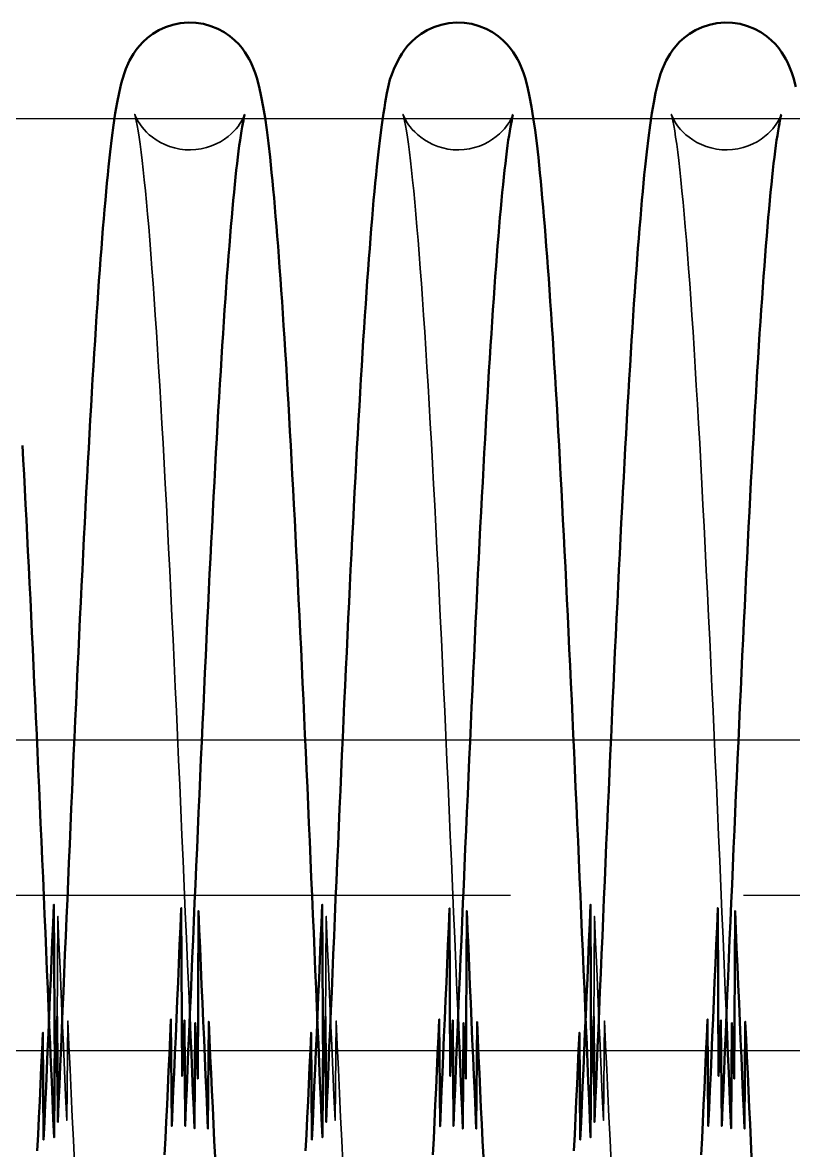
# Model space of a CAD drawing. Header units: millimetres. Extents: x 1448 to 104164, y -19509 to -89.
# Drawn here: x 83801 to 83850.7, y -3019.1 to -2946.5 of the extents above; entities that cross this region are included whole.
import ezdxf

# ---------------------------------------------------------------- set-up
doc = ezdxf.new("R2010")
doc.units = ezdxf.units.MM
doc.header["$LTSCALE"] = 60
doc.header["$MEASUREMENT"] = 0
doc.linetypes.add('CENTER', pattern=[2, 1.25, -0.25, 0.25, -0.25])
doc.layers.get('0').update_dxf_attribs({"linetype": 'CONTINUOUS'})
doc.layers.add('cen', color=14, linetype='CONTINUOUS')
doc.layers.add('가려진 것(ISO)', color=7, linetype='CONTINUOUS', lineweight=35)
doc.layers.add('가시적인 것(ISO)', color=7, linetype='CONTINUOUS', lineweight=50)

# ---------------------------------------------------------------- blocks, each defined once
blk = doc.blocks.new('토션스프링1')
at = {"layer": '가려진 것(ISO)', "flags": 128}
for points in [[(21463193.72, -50955408.884), (21463193.725, -50955408.9), (21463193.745, -50955408.952), (21463193.785, -50955409.045), (21463193.856, -50955409.189), (21463193.907, -50955409.282), (21463193.972, -50955409.391), (21463194.053, -50955409.514), (21463194.153, -50955409.652), (21463194.276, -50955409.803), (21463194.423, -50955409.966), (21463194.597, -50955410.136), (21463194.798, -50955410.308), (21463195.029, -50955410.477), (21463195.286, -50955410.638), (21463195.566, -50955410.785), (21463195.867, -50955410.912), (21463196.186, -50955411.016), (21463196.52, -50955411.094), (21463196.862, -50955411.144), (21463197.209, -50955411.164), (21463197.557, -50955411.153), (21463197.902, -50955411.111), (21463198.239, -50955411.041), (21463198.563, -50955410.945), (21463198.869, -50955410.824), (21463199.156, -50955410.682), (21463199.42, -50955410.525), (21463199.658, -50955410.357), (21463199.868, -50955410.186), (21463200.05, -50955410.015), (21463200.205, -50955409.85), (21463200.335, -50955409.693), (21463200.441, -50955409.551), (21463200.527, -50955409.424), (21463200.597, -50955409.312), (21463200.651, -50955409.214), (21463200.728, -50955409.063), (21463200.772, -50955408.962), (21463200.794, -50955408.905), (21463200.8, -50955408.885), (21463200.798, -50955408.895), (21463200.788, -50955408.931), (21463200.772, -50955408.992), (21463200.752, -50955409.075), (21463200.703, -50955409.298), (21463200.648, -50955409.585), (21463200.589, -50955409.934), (21463200.526, -50955410.339), (21463200.46, -50955410.797), (21463200.392, -50955411.304), (21463200.325, -50955411.858), (21463200.256, -50955412.458), (21463200.187, -50955413.103), (21463200.118, -50955413.793), (21463200.048, -50955414.525), (21463199.977, -50955415.3), (21463199.907, -50955416.115), (21463199.836, -50955416.97), (21463199.765, -50955417.864), (21463199.694, -50955418.794), (21463199.623, -50955419.76), (21463199.552, -50955420.765), (21463199.481, -50955421.807), (21463199.409, -50955422.886), (21463199.338, -50955424), (21463199.266, -50955425.148), (21463199.195, -50955426.329), (21463199.123, -50955427.541), (21463199.051, -50955428.783), (21463198.98, -50955430.054), (21463198.908, -50955431.352), (21463198.837, -50955432.676), (21463198.766, -50955434.027), (21463198.694, -50955435.405), (21463198.623, -50955436.812), (21463198.551, -50955438.244), (21463198.479, -50955439.701), (21463198.407, -50955441.181), (21463198.336, -50955442.682), (21463198.264, -50955444.203), (21463198.192, -50955445.743), (21463198.12, -50955447.299), (21463198.049, -50955448.871), (21463197.977, -50955450.456), (21463197.906, -50955452.054), (21463197.834, -50955453.666), (21463197.763, -50955455.294), (21463197.691, -50955456.936), (21463197.619, -50955458.59), (21463197.547, -50955460.254), (21463197.476, -50955461.927), (21463197.404, -50955463.607), (21463197.332, -50955465.293), (21463197.26, -50955466.981)], [(21463210.995, -50955408.884), (21463211.001, -50955408.9), (21463211.02, -50955408.952), (21463211.06, -50955409.046), (21463211.13, -50955409.194), (21463211.182, -50955409.288), (21463211.248, -50955409.397), (21463211.331, -50955409.52), (21463211.432, -50955409.657), (21463211.555, -50955409.808), (21463211.703, -50955409.971), (21463211.878, -50955410.141), (21463212.08, -50955410.313), (21463212.311, -50955410.482), (21463212.569, -50955410.642), (21463212.85, -50955410.789), (21463213.152, -50955410.916), (21463213.471, -50955411.019), (21463213.805, -50955411.096), (21463214.148, -50955411.145), (21463214.495, -50955411.164), (21463214.843, -50955411.152), (21463215.187, -50955411.11), (21463215.524, -50955411.039), (21463215.848, -50955410.942), (21463216.154, -50955410.821), (21463216.439, -50955410.678), (21463216.702, -50955410.52), (21463216.94, -50955410.353), (21463217.15, -50955410.181), (21463217.33, -50955410.01), (21463217.484, -50955409.845), (21463217.613, -50955409.69), (21463217.719, -50955409.547), (21463217.805, -50955409.42), (21463217.874, -50955409.309), (21463217.929, -50955409.212), (21463218.004, -50955409.061), (21463218.047, -50955408.961), (21463218.069, -50955408.905), (21463218.076, -50955408.885), (21463218.073, -50955408.895), (21463218.064, -50955408.932), (21463218.048, -50955408.993), (21463218.028, -50955409.076), (21463217.978, -50955409.3), (21463217.923, -50955409.588), (21463217.864, -50955409.936), (21463217.801, -50955410.341), (21463217.735, -50955410.799), (21463217.668, -50955411.307), (21463217.6, -50955411.862), (21463217.532, -50955412.461), (21463217.463, -50955413.106), (21463217.393, -50955413.796), (21463217.323, -50955414.528), (21463217.253, -50955415.303), (21463217.182, -50955416.119), (21463217.111, -50955416.975), (21463217.04, -50955417.869), (21463216.969, -50955418.8), (21463216.898, -50955419.768), (21463216.827, -50955420.771), (21463216.756, -50955421.812), (21463216.685, -50955422.889), (21463216.613, -50955424.003), (21463216.542, -50955425.15), (21463216.47, -50955426.331), (21463216.399, -50955427.544), (21463216.327, -50955428.786), (21463216.255, -50955430.058), (21463216.184, -50955431.358), (21463216.112, -50955432.685), (21463216.041, -50955434.036), (21463215.97, -50955435.413), (21463215.898, -50955436.816), (21463215.826, -50955438.247), (21463215.755, -50955439.702), (21463215.683, -50955441.182), (21463215.611, -50955442.683), (21463215.54, -50955444.204), (21463215.468, -50955445.745), (21463215.396, -50955447.302), (21463215.324, -50955448.876), (21463215.253, -50955450.463), (21463215.181, -50955452.064), (21463215.11, -50955453.675), (21463215.038, -50955455.3), (21463214.967, -50955456.939), (21463214.895, -50955458.591), (21463214.823, -50955460.254), (21463214.751, -50955461.926), (21463214.68, -50955463.606), (21463214.608, -50955465.292), (21463214.536, -50955466.982)], [(21463228.271, -50955408.884), (21463228.277, -50955408.9), (21463228.296, -50955408.952), (21463228.336, -50955409.045), (21463228.407, -50955409.189), (21463228.458, -50955409.282), (21463228.523, -50955409.391), (21463228.604, -50955409.514), (21463228.705, -50955409.652), (21463228.827, -50955409.803), (21463228.974, -50955409.966), (21463229.148, -50955410.136), (21463229.35, -50955410.308), (21463229.58, -50955410.477), (21463229.837, -50955410.638), (21463230.118, -50955410.785), (21463230.418, -50955410.912), (21463230.737, -50955411.016), (21463231.071, -50955411.094), (21463231.414, -50955411.144), (21463231.761, -50955411.164), (21463232.109, -50955411.153), (21463232.454, -50955411.111), (21463232.791, -50955411.041), (21463233.115, -50955410.945), (21463233.421, -50955410.824), (21463233.707, -50955410.682), (21463233.972, -50955410.525), (21463234.21, -50955410.357), (21463234.42, -50955410.186), (21463234.601, -50955410.015), (21463234.756, -50955409.85), (21463234.886, -50955409.693), (21463234.993, -50955409.551), (21463235.079, -50955409.424), (21463235.148, -50955409.312), (21463235.203, -50955409.214), (21463235.279, -50955409.063), (21463235.324, -50955408.962), (21463235.345, -50955408.905), (21463235.352, -50955408.885), (21463235.349, -50955408.895), (21463235.339, -50955408.931), (21463235.323, -50955408.992), (21463235.303, -50955409.075), (21463235.254, -50955409.298), (21463235.2, -50955409.585), (21463235.14, -50955409.934), (21463235.077, -50955410.339), (21463235.011, -50955410.797), (21463234.944, -50955411.304), (21463234.876, -50955411.858), (21463234.808, -50955412.458), (21463234.739, -50955413.103), (21463234.669, -50955413.793), (21463234.599, -50955414.525), (21463234.529, -50955415.3), (21463234.458, -50955416.115), (21463234.387, -50955416.97), (21463234.316, -50955417.864), (21463234.245, -50955418.794), (21463234.174, -50955419.76), (21463234.103, -50955420.765), (21463234.032, -50955421.807), (21463233.961, -50955422.886), (21463233.889, -50955424), (21463233.818, -50955425.148), (21463233.746, -50955426.329), (21463233.675, -50955427.541), (21463233.603, -50955428.783), (21463233.531, -50955430.054), (21463233.46, -50955431.352), (21463233.388, -50955432.676), (21463233.317, -50955434.027), (21463233.246, -50955435.405), (21463233.174, -50955436.812), (21463233.102, -50955438.244), (21463233.031, -50955439.701), (21463232.959, -50955441.181), (21463232.887, -50955442.682), (21463232.815, -50955444.203), (21463232.744, -50955445.743), (21463232.672, -50955447.299), (21463232.6, -50955448.871), (21463232.529, -50955450.456), (21463232.457, -50955452.054), (21463232.386, -50955453.666), (21463232.314, -50955455.294), (21463232.242, -50955456.936), (21463232.171, -50955458.59), (21463232.099, -50955460.254), (21463232.027, -50955461.927), (21463231.955, -50955463.607), (21463231.883, -50955465.293), (21463231.812, -50955466.981)], [(21463204.68, -50955476.413), (21463204.751, -50955474.934), (21463204.823, -50955473.433), (21463204.895, -50955471.913), (21463204.967, -50955470.373), (21463205.038, -50955468.817), (21463205.11, -50955467.245), (21463205.182, -50955473.659), (21463205.253, -50955472.061), (21463205.324, -50955470.451), (21463205.396, -50955468.826), (21463205.467, -50955467.186), (21463205.539, -50955465.534), (21463205.611, -50955463.871), (21463205.683, -50955462.2), (21463205.754, -50955460.521), (21463205.826, -50955470.836), (21463205.898, -50955469.147)], [(21463221.955, -50955476.418), (21463222.027, -50955474.94), (21463222.099, -50955473.44), (21463222.17, -50955471.919), (21463222.242, -50955470.378), (21463222.314, -50955468.82), (21463222.386, -50955467.246), (21463222.457, -50955473.657), (21463222.529, -50955472.056), (21463222.601, -50955470.443), (21463222.672, -50955468.82), (21463222.743, -50955467.183), (21463222.815, -50955465.534), (21463222.887, -50955463.872), (21463222.958, -50955462.202), (21463223.03, -50955460.523), (21463223.102, -50955470.837), (21463223.174, -50955469.147)], [(21463239.231, -50955476.413), (21463239.303, -50955474.934), (21463239.375, -50955473.433), (21463239.446, -50955471.913), (21463239.518, -50955470.373), (21463239.59, -50955468.817), (21463239.662, -50955467.245), (21463239.733, -50955473.659), (21463239.805, -50955472.061), (21463239.876, -50955470.451), (21463239.947, -50955468.826), (21463240.019, -50955467.186), (21463240.091, -50955465.534), (21463240.162, -50955463.871), (21463240.234, -50955462.2), (21463240.306, -50955460.521), (21463240.378, -50955470.836), (21463240.45, -50955469.147)]]:
    blk.add_lwpolyline(points, dxfattribs=at)
at = {"layer": '가시적인 것(ISO)', "flags": 128}
for points in [[(21463192.788, -50955407.113), (21463192.947, -50955406.518), (21463193.049, -50955406.209), (21463193.172, -50955405.88), (21463193.333, -50955405.518), (21463193.435, -50955405.318), (21463193.558, -50955405.104), (21463193.707, -50955404.872), (21463193.888, -50955404.625), (21463194.108, -50955404.367), (21463194.373, -50955404.101), (21463194.687, -50955403.837), (21463195.048, -50955403.59), (21463195.453, -50955403.371), (21463195.899, -50955403.191), (21463196.374, -50955403.059), (21463196.867, -50955402.983), (21463197.37, -50955402.967), (21463197.871, -50955403.009), (21463198.357, -50955403.11), (21463198.819, -50955403.264), (21463199.25, -50955403.464), (21463199.638, -50955403.696), (21463199.977, -50955403.951), (21463200.269, -50955404.217), (21463200.513, -50955404.48), (21463200.716, -50955404.734), (21463200.882, -50955404.975), (21463201.018, -50955405.199), (21463201.133, -50955405.407), (21463201.231, -50955405.601), (21463201.382, -50955405.955), (21463201.495, -50955406.277), (21463201.674, -50955406.881), (21463201.816, -50955407.482), (21463201.94, -50955408.115), (21463202.058, -50955408.809), (21463202.172, -50955409.57), (21463202.281, -50955410.398), (21463202.388, -50955411.295), (21463202.493, -50955412.262), (21463202.545, -50955412.772), (21463202.596, -50955413.3), (21463202.647, -50955413.846), (21463202.698, -50955414.411), (21463202.749, -50955414.994), (21463202.8, -50955415.595), (21463202.851, -50955416.215), (21463202.902, -50955416.854), (21463202.953, -50955417.512), (21463203.004, -50955418.189), (21463203.055, -50955418.885), (21463203.107, -50955419.599), (21463203.158, -50955420.331), (21463203.209, -50955421.08), (21463203.26, -50955421.846), (21463203.312, -50955422.629), (21463203.363, -50955423.429), (21463203.414, -50955424.244), (21463203.465, -50955425.075), (21463203.516, -50955425.922), (21463203.567, -50955426.783), (21463203.618, -50955427.658), (21463203.669, -50955428.548), (21463203.72, -50955429.452), (21463203.77, -50955430.369), (21463203.821, -50955431.3), (21463203.872, -50955432.245), (21463203.923, -50955433.206), (21463203.974, -50955434.18), (21463204.025, -50955435.168), (21463204.076, -50955436.169), (21463204.127, -50955437.183), (21463204.178, -50955438.209), (21463204.229, -50955439.246), (21463204.28, -50955440.295), (21463204.331, -50955441.354), (21463204.382, -50955442.423), (21463204.433, -50955443.501), (21463204.483, -50955444.588), (21463204.534, -50955445.684), (21463204.585, -50955446.787), (21463204.636, -50955447.898), (21463204.687, -50955449.016), (21463204.737, -50955450.141), (21463204.788, -50955451.276), (21463204.839, -50955452.419), (21463204.89, -50955453.569), (21463204.941, -50955454.727), (21463204.992, -50955455.892), (21463205.043, -50955457.062), (21463205.094, -50955458.238), (21463205.145, -50955459.419), (21463205.195, -50955460.603), (21463205.246, -50955461.792), (21463205.297, -50955462.983), (21463205.348, -50955464.177), (21463205.399, -50955465.372), (21463205.45, -50955466.569), (21463205.501, -50955467.766), (21463205.552, -50955468.964), (21463205.602, -50955470.161), (21463205.653, -50955471.359), (21463205.704, -50955472.559), (21463205.755, -50955473.761), (21463205.805, -50955466.962), (21463205.856, -50955468.164), (21463205.907, -50955469.365), (21463205.958, -50955470.564), (21463206.009, -50955459.762), (21463206.06, -50955460.956), (21463206.111, -50955462.148), (21463206.162, -50955463.336), (21463206.213, -50955464.519), (21463206.264, -50955465.698), (21463206.315, -50955466.871), (21463206.366, -50955468.037), (21463206.416, -50955469.197), (21463206.467, -50955470.349), (21463206.518, -50955471.494), (21463206.568, -50955472.634), (21463206.619, -50955473.768), (21463206.67, -50955474.895), (21463206.721, -50955468.016), (21463206.772, -50955469.129), (21463206.823, -50955470.234), (21463206.874, -50955471.33), (21463206.925, -50955472.417), (21463206.976, -50955473.494), (21463207.027, -50955474.561), (21463207.078, -50955475.618)], [(21463205.898, -50955469.147), (21463205.949, -50955467.947), (21463206, -50955474.745), (21463206.051, -50955473.544), (21463206.101, -50955472.344), (21463206.152, -50955471.145), (21463206.203, -50955469.947), (21463206.254, -50955468.75), (21463206.304, -50955467.551), (21463206.355, -50955466.353), (21463206.406, -50955465.156), (21463206.457, -50955463.96), (21463206.508, -50955462.766), (21463206.559, -50955461.575), (21463206.61, -50955460.387), (21463206.661, -50955459.203), (21463206.712, -50955458.023), (21463206.763, -50955456.848), (21463206.814, -50955455.679), (21463206.865, -50955454.516), (21463206.916, -50955453.36), (21463206.966, -50955452.211), (21463207.017, -50955451.07), (21463207.068, -50955449.938), (21463207.119, -50955448.814), (21463207.169, -50955447.697), (21463207.22, -50955446.586), (21463207.271, -50955445.484), (21463207.322, -50955444.389), (21463207.373, -50955443.303), (21463207.424, -50955442.226), (21463207.475, -50955441.159), (21463207.526, -50955440.101), (21463207.577, -50955439.055), (21463207.628, -50955438.019), (21463207.679, -50955436.995), (21463207.73, -50955435.984), (21463207.781, -50955434.985), (21463207.832, -50955433.999), (21463207.883, -50955433.028), (21463207.933, -50955432.07), (21463207.984, -50955431.127), (21463208.035, -50955430.199), (21463208.086, -50955429.285), (21463208.137, -50955428.383), (21463208.188, -50955427.496), (21463208.239, -50955426.622), (21463208.29, -50955425.763), (21463208.341, -50955424.919), (21463208.392, -50955424.09), (21463208.443, -50955423.276), (21463208.495, -50955422.478), (21463208.546, -50955421.697), (21463208.597, -50955420.932), (21463208.649, -50955420.184), (21463208.7, -50955419.453), (21463208.751, -50955418.74), (21463208.803, -50955418.045), (21463208.854, -50955417.368), (21463208.906, -50955416.71), (21463208.957, -50955416.07), (21463209.009, -50955415.451), (21463209.06, -50955414.851), (21463209.112, -50955414.27), (21463209.163, -50955413.71), (21463209.214, -50955413.169), (21463209.265, -50955412.646), (21463209.316, -50955412.143), (21463209.368, -50955411.657), (21463209.472, -50955410.739), (21463209.58, -50955409.889), (21463209.691, -50955409.105), (21463209.808, -50955408.385), (21463209.931, -50955407.725), (21463210.062, -50955407.116), (21463210.223, -50955406.52), (21463210.324, -50955406.21), (21463210.447, -50955405.882), (21463210.607, -50955405.52), (21463210.71, -50955405.321), (21463210.832, -50955405.107), (21463210.98, -50955404.875), (21463211.161, -50955404.629), (21463211.38, -50955404.37), (21463211.645, -50955404.104), (21463211.959, -50955403.84), (21463212.318, -50955403.593), (21463212.724, -50955403.374), (21463213.169, -50955403.193), (21463213.643, -50955403.06), (21463214.136, -50955402.984), (21463214.64, -50955402.967), (21463215.141, -50955403.008), (21463215.627, -50955403.108), (21463216.09, -50955403.262), (21463216.521, -50955403.461), (21463216.909, -50955403.693), (21463217.249, -50955403.948), (21463217.541, -50955404.213), (21463217.786, -50955404.476), (21463217.989, -50955404.73), (21463218.156, -50955404.971), (21463218.293, -50955405.197), (21463218.506, -50955405.602), (21463218.677, -50955405.97), (21463218.812, -50955406.308), (21463218.92, -50955406.624), (21463219.004, -50955406.926), (21463219.125, -50955407.512), (21463219.222, -50955408.121), (21463219.274, -50955408.451), (21463219.332, -50955408.803), (21463219.444, -50955409.56), (21463219.554, -50955410.387), (21463219.662, -50955411.286), (21463219.767, -50955412.256), (21463219.819, -50955412.768), (21463219.871, -50955413.298), (21463219.922, -50955413.846), (21463219.974, -50955414.412), (21463220.025, -50955414.996), (21463220.076, -50955415.598), (21463220.127, -50955416.218), (21463220.178, -50955416.856), (21463220.229, -50955417.513), (21463220.28, -50955418.189), (21463220.331, -50955418.883), (21463220.382, -50955419.596), (21463220.433, -50955420.327), (21463220.485, -50955421.075), (21463220.536, -50955421.841), (21463220.587, -50955422.624), (21463220.638, -50955423.424), (21463220.689, -50955424.24), (21463220.74, -50955425.071), (21463220.792, -50955425.918), (21463220.843, -50955426.781), (21463220.894, -50955427.657), (21463220.945, -50955428.548), (21463220.995, -50955429.453), (21463221.046, -50955430.371), (21463221.097, -50955431.303), (21463221.148, -50955432.247), (21463221.199, -50955433.205), (21463221.249, -50955434.178), (21463221.3, -50955435.165), (21463221.351, -50955436.165), (21463221.402, -50955437.178), (21463221.453, -50955438.204), (21463221.504, -50955439.241), (21463221.555, -50955440.289), (21463221.606, -50955441.348), (21463221.657, -50955442.418), (21463221.708, -50955443.497), (21463221.759, -50955444.585), (21463221.81, -50955445.682), (21463221.861, -50955446.787), (21463221.912, -50955447.9), (21463221.963, -50955449.019), (21463222.013, -50955450.145), (21463222.064, -50955451.278), (21463222.115, -50955452.419), (21463222.165, -50955453.568), (21463222.216, -50955454.724), (21463222.267, -50955455.887), (21463222.318, -50955457.057), (21463222.369, -50955458.232), (21463222.42, -50955459.413), (21463222.471, -50955460.597), (21463222.522, -50955461.786), (21463222.573, -50955462.978), (21463222.624, -50955464.173), (21463222.675, -50955465.37), (21463222.726, -50955466.568), (21463222.777, -50955467.767), (21463222.827, -50955468.966), (21463222.878, -50955470.165), (21463222.929, -50955471.363), (21463222.98, -50955472.561), (21463223.03, -50955473.761), (21463223.081, -50955466.961), (21463223.132, -50955468.161), (21463223.183, -50955469.361), (21463223.234, -50955470.559), (21463223.285, -50955459.756), (21463223.336, -50955460.951), (21463223.387, -50955462.142), (21463223.438, -50955463.331), (21463223.489, -50955464.515), (21463223.54, -50955465.694), (21463223.59, -50955466.868), (21463223.641, -50955468.036), (21463223.692, -50955469.198), (21463223.743, -50955470.352), (21463223.794, -50955471.499), (21463223.844, -50955472.637), (21463223.895, -50955473.77), (21463223.946, -50955474.895), (21463223.997, -50955468.014), (21463224.048, -50955469.126), (21463224.098, -50955470.23), (21463224.149, -50955471.326), (21463224.2, -50955472.413), (21463224.251, -50955473.49), (21463224.302, -50955474.557), (21463224.353, -50955475.613)], [(21463223.174, -50955469.147), (21463223.225, -50955467.946), (21463223.276, -50955474.743), (21463223.327, -50955473.54), (21463223.377, -50955472.338), (21463223.428, -50955471.136), (21463223.479, -50955469.936), (21463223.53, -50955468.738), (21463223.58, -50955467.543), (21463223.631, -50955466.347), (21463223.682, -50955465.152), (21463223.733, -50955463.958), (21463223.784, -50955462.766), (21463223.835, -50955461.575), (21463223.886, -50955460.388), (21463223.937, -50955459.204), (21463223.988, -50955458.024), (21463224.039, -50955456.849), (21463224.089, -50955455.679), (21463224.14, -50955454.515), (21463224.191, -50955453.358), (21463224.242, -50955452.207), (21463224.293, -50955451.064), (21463224.344, -50955449.929), (21463224.395, -50955448.803), (21463224.445, -50955447.687), (21463224.496, -50955446.579), (21463224.547, -50955445.478), (21463224.598, -50955444.386), (21463224.649, -50955443.301), (21463224.7, -50955442.225), (21463224.75, -50955441.159), (21463224.801, -50955440.103), (21463224.852, -50955439.056), (21463224.903, -50955438.021), (21463224.954, -50955436.997), (21463225.006, -50955435.985), (21463225.057, -50955434.985), (21463225.108, -50955433.999), (21463225.158, -50955433.025), (21463225.209, -50955432.066), (21463225.26, -50955431.121), (21463225.311, -50955430.191), (21463225.362, -50955429.276), (21463225.413, -50955428.376), (21463225.463, -50955427.49), (21463225.514, -50955426.619), (21463225.565, -50955425.761), (21463225.616, -50955424.919), (21463225.668, -50955424.091), (21463225.719, -50955423.279), (21463225.77, -50955422.482), (21463225.821, -50955421.701), (21463225.873, -50955420.937), (21463225.924, -50955420.189), (21463225.975, -50955419.459), (21463226.027, -50955418.745), (21463226.078, -50955418.049), (21463226.13, -50955417.371), (21463226.182, -50955416.712), (21463226.233, -50955416.071), (21463226.285, -50955415.448), (21463226.337, -50955414.845), (21463226.388, -50955414.262), (21463226.44, -50955413.698), (21463226.492, -50955413.155), (21463226.544, -50955412.632), (21463226.595, -50955412.128), (21463226.646, -50955411.643), (21463226.75, -50955410.729), (21463226.855, -50955409.885), (21463226.966, -50955409.105), (21463227.082, -50955408.387), (21463227.206, -50955407.724), (21463227.34, -50955407.113), (21463227.499, -50955406.518), (21463227.6, -50955406.209), (21463227.724, -50955405.88), (21463227.884, -50955405.518), (21463227.987, -50955405.318), (21463228.11, -50955405.104), (21463228.258, -50955404.872), (21463228.439, -50955404.625), (21463228.659, -50955404.367), (21463228.924, -50955404.101), (21463229.239, -50955403.837), (21463229.599, -50955403.59), (21463230.005, -50955403.371), (21463230.45, -50955403.191), (21463230.925, -50955403.059), (21463231.418, -50955402.983), (21463231.921, -50955402.967), (21463232.423, -50955403.009), (21463232.909, -50955403.11), (21463233.371, -50955403.264), (21463233.801, -50955403.464), (21463234.189, -50955403.696), (21463234.529, -50955403.951), (21463234.821, -50955404.217), (21463235.065, -50955404.48), (21463235.267, -50955404.734), (21463235.433, -50955404.975), (21463235.57, -50955405.199), (21463235.685, -50955405.407), (21463235.782, -50955405.601), (21463235.934, -50955405.955), (21463236.047, -50955406.277), (21463236.225, -50955406.881), (21463236.367, -50955407.482), (21463236.491, -50955408.115), (21463236.609, -50955408.809), (21463236.723, -50955409.57), (21463236.833, -50955410.398), (21463236.94, -50955411.295), (21463237.044, -50955412.262), (21463237.096, -50955412.772), (21463237.147, -50955413.3), (21463237.198, -50955413.846), (21463237.249, -50955414.411), (21463237.3, -50955414.994), (21463237.351, -50955415.595), (21463237.402, -50955416.215), (21463237.453, -50955416.854), (21463237.504, -50955417.512), (21463237.556, -50955418.189), (21463237.607, -50955418.885), (21463237.658, -50955419.599), (21463237.709, -50955420.331), (21463237.761, -50955421.08), (21463237.812, -50955421.846), (21463237.863, -50955422.629), (21463237.914, -50955423.429), (21463237.965, -50955424.244), (21463238.016, -50955425.075), (21463238.067, -50955425.922), (21463238.118, -50955426.783), (21463238.169, -50955427.658), (21463238.22, -50955428.548), (21463238.271, -50955429.452), (21463238.322, -50955430.369), (21463238.373, -50955431.3), (21463238.424, -50955432.245), (21463238.474, -50955433.206), (21463238.525, -50955434.18), (21463238.576, -50955435.168), (21463238.627, -50955436.169), (21463238.678, -50955437.183), (21463238.729, -50955438.209), (21463238.78, -50955439.246), (21463238.831, -50955440.295), (21463238.882, -50955441.354), (21463238.933, -50955442.423), (21463238.984, -50955443.501), (21463239.035, -50955444.588), (21463239.086, -50955445.684), (21463239.137, -50955446.787), (21463239.187, -50955447.898), (21463239.238, -50955449.016), (21463239.289, -50955450.141), (21463239.34, -50955451.276), (21463239.39, -50955452.419), (21463239.441, -50955453.569), (21463239.492, -50955454.727), (21463239.543, -50955455.892), (21463239.594, -50955457.062), (21463239.645, -50955458.238), (21463239.696, -50955459.419), (21463239.747, -50955460.603), (21463239.798, -50955461.792), (21463239.849, -50955462.983), (21463239.9, -50955464.177), (21463239.951, -50955465.372), (21463240.002, -50955466.569), (21463240.052, -50955467.766), (21463240.103, -50955468.964), (21463240.154, -50955470.161), (21463240.204, -50955471.359), (21463240.255, -50955472.559), (21463240.306, -50955473.761), (21463240.357, -50955466.962), (21463240.408, -50955468.164), (21463240.459, -50955469.365), (21463240.51, -50955470.564), (21463240.561, -50955459.762), (21463240.612, -50955460.956), (21463240.663, -50955462.148), (21463240.714, -50955463.336), (21463240.765, -50955464.519), (21463240.815, -50955465.698), (21463240.866, -50955466.871), (21463240.917, -50955468.037), (21463240.968, -50955469.197), (21463241.019, -50955470.349), (21463241.069, -50955471.494), (21463241.12, -50955472.634), (21463241.171, -50955473.768), (21463241.222, -50955474.895), (21463241.273, -50955468.016), (21463241.323, -50955469.129), (21463241.374, -50955470.234), (21463241.425, -50955471.33), (21463241.476, -50955472.417), (21463241.527, -50955473.494), (21463241.578, -50955474.561), (21463241.629, -50955475.618)], [(21463240.45, -50955469.147), (21463240.5, -50955467.947), (21463240.551, -50955474.745), (21463240.602, -50955473.544), (21463240.653, -50955472.344), (21463240.704, -50955471.145), (21463240.754, -50955469.947), (21463240.805, -50955468.75), (21463240.856, -50955467.551), (21463240.907, -50955466.353), (21463240.958, -50955465.156), (21463241.008, -50955463.96), (21463241.059, -50955462.766), (21463241.11, -50955461.575), (21463241.161, -50955460.387), (21463241.212, -50955459.203), (21463241.263, -50955458.023), (21463241.314, -50955456.848), (21463241.365, -50955455.679), (21463241.416, -50955454.516), (21463241.467, -50955453.36), (21463241.518, -50955452.211), (21463241.569, -50955451.07), (21463241.619, -50955449.938), (21463241.67, -50955448.814), (21463241.721, -50955447.697), (21463241.772, -50955446.586), (21463241.822, -50955445.484), (21463241.873, -50955444.389), (21463241.924, -50955443.303), (21463241.975, -50955442.226), (21463242.026, -50955441.159), (21463242.077, -50955440.101), (21463242.128, -50955439.055), (21463242.179, -50955438.019), (21463242.23, -50955436.995), (21463242.281, -50955435.984), (21463242.332, -50955434.985), (21463242.383, -50955433.999), (21463242.434, -50955433.028), (21463242.485, -50955432.07), (21463242.536, -50955431.127), (21463242.586, -50955430.199)], [(21463197.26, -50955466.981), (21463197.209, -50955468.181), (21463197.158, -50955469.381), (21463197.108, -50955470.581), (21463197.057, -50955471.78), (21463197.006, -50955472.977), (21463196.956, -50955474.175), (21463196.905, -50955467.374), (21463196.854, -50955468.573), (21463196.803, -50955469.772), (21463196.752, -50955470.97), (21463196.701, -50955460.166), (21463196.65, -50955461.36), (21463196.599, -50955462.551), (21463196.548, -50955463.739), (21463196.497, -50955464.923), (21463196.446, -50955466.102), (21463196.396, -50955467.276), (21463196.345, -50955468.445), (21463196.294, -50955469.607), (21463196.243, -50955470.761), (21463196.192, -50955471.909), (21463196.141, -50955473.048), (21463196.091, -50955474.179), (21463196.04, -50955467.304), (21463195.989, -50955468.422), (21463195.938, -50955469.533), (21463195.888, -50955470.636), (21463195.837, -50955471.732), (21463195.786, -50955472.818), (21463195.735, -50955473.895), (21463195.684, -50955474.963), (21463195.633, -50955476.02)], [(21463214.536, -50955466.982), (21463214.485, -50955468.182), (21463214.434, -50955469.384), (21463214.383, -50955470.585), (21463214.332, -50955471.786), (21463214.282, -50955472.986), (21463214.231, -50955474.184), (21463214.18, -50955467.38), (21463214.13, -50955468.578), (21463214.079, -50955469.775), (21463214.028, -50955470.971), (21463213.977, -50955460.166), (21463213.926, -50955461.359), (21463213.875, -50955462.55), (21463213.824, -50955463.738), (21463213.773, -50955464.921), (21463213.722, -50955466.101), (21463213.671, -50955467.276), (21463213.62, -50955468.445), (21463213.569, -50955469.608), (21463213.519, -50955470.765), (21463213.468, -50955471.914), (21463213.417, -50955473.055), (21463213.366, -50955474.188), (21463213.316, -50955467.312), (21463213.265, -50955468.428), (21463213.214, -50955469.537), (21463213.163, -50955470.639), (21463213.112, -50955471.733), (21463213.061, -50955472.819), (21463213.011, -50955473.895), (21463212.96, -50955474.962), (21463212.909, -50955476.019)], [(21463198.88, -50955475.862), (21463198.829, -50955474.804), (21463198.778, -50955473.737), (21463198.727, -50955472.66), (21463198.676, -50955471.574), (21463198.625, -50955470.48), (21463198.575, -50955469.379), (21463198.524, -50955468.27), (21463198.473, -50955467.152), (21463198.423, -50955474.025), (21463198.372, -50955472.889), (21463198.321, -50955471.745), (21463198.27, -50955470.594), (21463198.219, -50955469.435), (21463198.168, -50955468.27), (21463198.117, -50955467.1), (21463198.066, -50955465.924), (21463198.015, -50955464.744), (21463197.964, -50955463.56), (21463197.913, -50955462.372), (21463197.862, -50955461.182), (21463197.811, -50955459.989), (21463197.761, -50955470.795), (21463197.71, -50955469.6), (21463197.659, -50955468.405), (21463197.608, -50955467.209), (21463197.558, -50955474.011), (21463197.507, -50955472.811), (21463197.456, -50955471.61), (21463197.405, -50955470.407), (21463197.354, -50955469.205), (21463197.303, -50955468.002), (21463197.252, -50955466.801), (21463197.202, -50955465.601), (21463197.151, -50955464.404), (21463197.1, -50955463.209), (21463197.049, -50955462.018), (21463196.998, -50955460.83), (21463196.947, -50955459.648), (21463196.896, -50955458.47), (21463196.845, -50955457.299), (21463196.794, -50955456.133), (21463196.744, -50955454.975), (21463196.693, -50955453.824), (21463196.642, -50955452.677), (21463196.592, -50955451.536), (21463196.541, -50955450.401), (21463196.49, -50955449.272), (21463196.439, -50955448.151), (21463196.388, -50955447.037), (21463196.337, -50955445.931), (21463196.286, -50955444.834), (21463196.235, -50955443.747), (21463196.184, -50955442.669), (21463196.133, -50955441.602), (21463196.082, -50955440.546), (21463196.031, -50955439.502), (21463195.981, -50955438.469), (21463195.93, -50955437.45), (21463195.879, -50955436.444), (21463195.829, -50955435.451), (21463195.778, -50955434.471), (21463195.727, -50955433.503), (21463195.676, -50955432.547), (21463195.626, -50955431.605), (21463195.575, -50955430.675), (21463195.524, -50955429.759), (21463195.473, -50955428.858), (21463195.422, -50955427.971), (21463195.371, -50955427.099), (21463195.32, -50955426.243), (21463195.27, -50955425.403), (21463195.219, -50955424.58), (21463195.168, -50955423.774), (21463195.117, -50955422.985), (21463195.067, -50955422.214), (21463195.016, -50955421.462), (21463194.966, -50955420.729), (21463194.916, -50955420.014), (21463194.865, -50955419.317), (21463194.815, -50955418.638), (21463194.764, -50955417.977), (21463194.713, -50955417.335), (21463194.663, -50955416.711), (21463194.612, -50955416.107), (21463194.562, -50955415.523), (21463194.512, -50955414.96), (21463194.462, -50955414.417), (21463194.412, -50955413.895), (21463194.362, -50955413.396), (21463194.313, -50955412.918), (21463194.264, -50955412.463), (21463194.216, -50955412.032), (21463194.167, -50955411.624), (21463194.12, -50955411.24), (21463194.072, -50955410.88), (21463194.025, -50955410.544), (21463193.979, -50955410.232), (21463193.933, -50955409.947), (21463193.889, -50955409.69), (21463193.848, -50955409.464), (21463193.811, -50955409.271), (21463193.777, -50955409.113), (21463193.749, -50955408.992), (21463193.728, -50955408.913), (21463193.72, -50955408.884)], [(21463231.812, -50955466.981), (21463231.761, -50955468.181), (21463231.71, -50955469.381), (21463231.659, -50955470.581), (21463231.608, -50955471.78), (21463231.558, -50955472.977), (21463231.507, -50955474.175), (21463231.456, -50955467.374), (21463231.406, -50955468.573), (21463231.355, -50955469.772), (21463231.304, -50955470.97), (21463231.253, -50955460.166), (21463231.202, -50955461.36), (21463231.151, -50955462.551), (21463231.1, -50955463.739), (21463231.049, -50955464.923), (21463230.998, -50955466.102), (21463230.947, -50955467.276), (21463230.896, -50955468.445), (21463230.845, -50955469.607), (21463230.794, -50955470.761), (21463230.744, -50955471.909), (21463230.693, -50955473.048), (21463230.642, -50955474.179), (21463230.592, -50955467.304), (21463230.541, -50955468.422), (21463230.49, -50955469.533), (21463230.439, -50955470.636), (21463230.388, -50955471.732), (21463230.337, -50955472.818), (21463230.286, -50955473.895), (21463230.235, -50955474.963), (21463230.184, -50955476.02)], [(21463216.156, -50955475.872), (21463216.105, -50955474.813), (21463216.054, -50955473.745), (21463216.003, -50955472.667), (21463215.952, -50955471.579), (21463215.901, -50955470.484), (21463215.851, -50955469.38), (21463215.8, -50955468.269), (21463215.749, -50955467.151), (21463215.698, -50955474.027), (21463215.648, -50955472.893), (21463215.597, -50955471.752), (21463215.546, -50955470.602), (21463215.495, -50955469.445), (21463215.444, -50955468.281), (21463215.393, -50955467.111), (21463215.342, -50955465.936), (21463215.291, -50955464.756), (21463215.24, -50955463.571), (21463215.189, -50955462.383), (21463215.138, -50955461.191), (21463215.088, -50955459.997), (21463215.037, -50955470.801), (21463214.986, -50955469.604), (21463214.935, -50955468.406), (21463214.884, -50955467.208), (21463214.834, -50955474.011), (21463214.783, -50955472.814), (21463214.732, -50955471.615), (21463214.681, -50955470.414), (21463214.631, -50955469.213), (21463214.58, -50955468.013), (21463214.529, -50955466.812), (21463214.478, -50955465.613), (21463214.427, -50955464.416), (21463214.376, -50955463.221), (21463214.325, -50955462.029), (21463214.274, -50955460.841), (21463214.223, -50955459.657), (21463214.172, -50955458.479), (21463214.121, -50955457.305), (21463214.07, -50955456.138), (21463214.019, -50955454.977), (21463213.969, -50955453.824), (21463213.918, -50955452.678), (21463213.867, -50955451.539), (21463213.817, -50955450.406), (21463213.766, -50955449.279), (21463213.715, -50955448.159), (21463213.664, -50955447.047), (21463213.613, -50955445.942), (21463213.562, -50955444.846), (21463213.511, -50955443.758), (21463213.46, -50955442.681), (21463213.409, -50955441.613), (21463213.358, -50955440.556), (21463213.308, -50955439.511), (21463213.257, -50955438.477), (21463213.206, -50955437.455), (21463213.155, -50955436.447), (21463213.104, -50955435.452), (21463213.054, -50955434.471), (21463213.003, -50955433.504), (21463212.952, -50955432.55), (21463212.902, -50955431.609), (21463212.851, -50955430.681), (21463212.8, -50955429.766), (21463212.749, -50955428.866), (21463212.698, -50955427.98), (21463212.648, -50955427.108), (21463212.597, -50955426.253), (21463212.546, -50955425.413), (21463212.495, -50955424.589), (21463212.444, -50955423.782), (21463212.394, -50955422.992), (21463212.343, -50955422.22), (21463212.292, -50955421.466), (21463212.242, -50955420.731), (21463212.191, -50955420.015), (21463212.141, -50955419.318), (21463212.091, -50955418.64), (21463212.04, -50955417.98), (21463211.99, -50955417.339), (21463211.939, -50955416.716), (21463211.889, -50955416.112), (21463211.838, -50955415.528), (21463211.788, -50955414.964), (21463211.737, -50955414.421), (21463211.687, -50955413.899), (21463211.638, -50955413.399), (21463211.588, -50955412.92), (21463211.539, -50955412.465), (21463211.491, -50955412.033), (21463211.442, -50955411.624), (21463211.395, -50955411.239), (21463211.348, -50955410.879), (21463211.301, -50955410.544), (21463211.256, -50955410.235), (21463211.21, -50955409.95), (21463211.166, -50955409.692), (21463211.123, -50955409.464), (21463211.085, -50955409.269), (21463211.051, -50955409.11), (21463211.024, -50955408.991), (21463211.004, -50955408.913), (21463210.995, -50955408.884)], [(21463233.431, -50955475.862), (21463233.38, -50955474.804), (21463233.329, -50955473.737), (21463233.279, -50955472.66), (21463233.228, -50955471.574), (21463233.177, -50955470.48), (21463233.126, -50955469.379), (21463233.076, -50955468.27), (21463233.025, -50955467.152), (21463232.974, -50955474.025), (21463232.923, -50955472.889), (21463232.872, -50955471.745), (21463232.821, -50955470.594), (21463232.771, -50955469.435), (21463232.72, -50955468.27), (21463232.669, -50955467.1), (21463232.618, -50955465.924), (21463232.567, -50955464.744), (21463232.516, -50955463.56), (21463232.465, -50955462.372), (21463232.414, -50955461.182), (21463232.363, -50955459.989), (21463232.312, -50955470.795), (21463232.261, -50955469.6), (21463232.211, -50955468.405), (21463232.16, -50955467.209), (21463232.109, -50955474.011), (21463232.059, -50955472.811), (21463232.008, -50955471.61), (21463231.957, -50955470.407), (21463231.906, -50955469.205), (21463231.855, -50955468.002), (21463231.804, -50955466.801), (21463231.753, -50955465.601), (21463231.702, -50955464.404), (21463231.651, -50955463.209), (21463231.6, -50955462.018), (21463231.549, -50955460.83), (21463231.498, -50955459.648), (21463231.447, -50955458.47), (21463231.397, -50955457.299), (21463231.346, -50955456.133), (21463231.295, -50955454.975), (21463231.245, -50955453.824), (21463231.194, -50955452.677), (21463231.143, -50955451.536), (21463231.092, -50955450.401), (21463231.041, -50955449.272), (21463230.99, -50955448.151), (21463230.939, -50955447.037), (21463230.888, -50955445.931), (21463230.838, -50955444.834), (21463230.787, -50955443.747), (21463230.736, -50955442.669), (21463230.685, -50955441.602), (21463230.634, -50955440.546), (21463230.583, -50955439.502), (21463230.532, -50955438.469), (21463230.481, -50955437.45), (21463230.431, -50955436.444), (21463230.38, -50955435.451), (21463230.329, -50955434.471), (21463230.279, -50955433.503), (21463230.228, -50955432.547), (21463230.177, -50955431.605), (21463230.126, -50955430.675), (21463230.075, -50955429.759), (21463230.025, -50955428.858), (21463229.974, -50955427.971), (21463229.923, -50955427.099), (21463229.872, -50955426.243), (21463229.821, -50955425.403), (21463229.77, -50955424.58), (21463229.72, -50955423.774), (21463229.669, -50955422.985), (21463229.618, -50955422.214), (21463229.568, -50955421.462), (21463229.517, -50955420.729), (21463229.467, -50955420.014), (21463229.417, -50955419.317), (21463229.366, -50955418.638), (21463229.316, -50955417.977), (21463229.265, -50955417.335), (21463229.214, -50955416.711), (21463229.164, -50955416.107), (21463229.114, -50955415.523), (21463229.063, -50955414.96), (21463229.013, -50955414.417), (21463228.963, -50955413.895), (21463228.914, -50955413.396), (21463228.864, -50955412.918), (21463228.816, -50955412.463), (21463228.767, -50955412.032), (21463228.719, -50955411.624), (21463228.671, -50955411.24), (21463228.624, -50955410.88), (21463228.577, -50955410.544), (21463228.53, -50955410.232), (21463228.484, -50955409.947), (21463228.441, -50955409.69), (21463228.4, -50955409.464), (21463228.362, -50955409.271), (21463228.329, -50955409.113), (21463228.301, -50955408.992), (21463228.28, -50955408.913), (21463228.271, -50955408.884)]]:
    blk.add_lwpolyline(points, dxfattribs=at)
blk = doc.blocks.new('토션스프링12345')
blk.add_blockref('토션스프링1', (1400.606, -3974.283))

msp = doc.modelspace()

# ---------------------------------------------------------------- linework, layer by layer
at = {"color": 3}
for p, q in [((79782.442, -2952.641), (85582.442, -2952.641)), ((79607.442, -2992.641), (85865.368, -2992.641)), ((79607.442, -3012.641), (85865.368, -3012.641))]:
    msp.add_line(p, q, dxfattribs=at)
at = {"layer": 'cen', "linetype": 'CENTER'}
msp.add_line((79557.442, -3002.641), (85915.368, -3002.641), dxfattribs=at)

# ---------------------------------------------------------------- block references
at = {"xscale": -1}
msp.add_blockref('토션스프링12345', (21548444.213, 50956430.79), dxfattribs=at)

doc.saveas('drawing.dxf')
